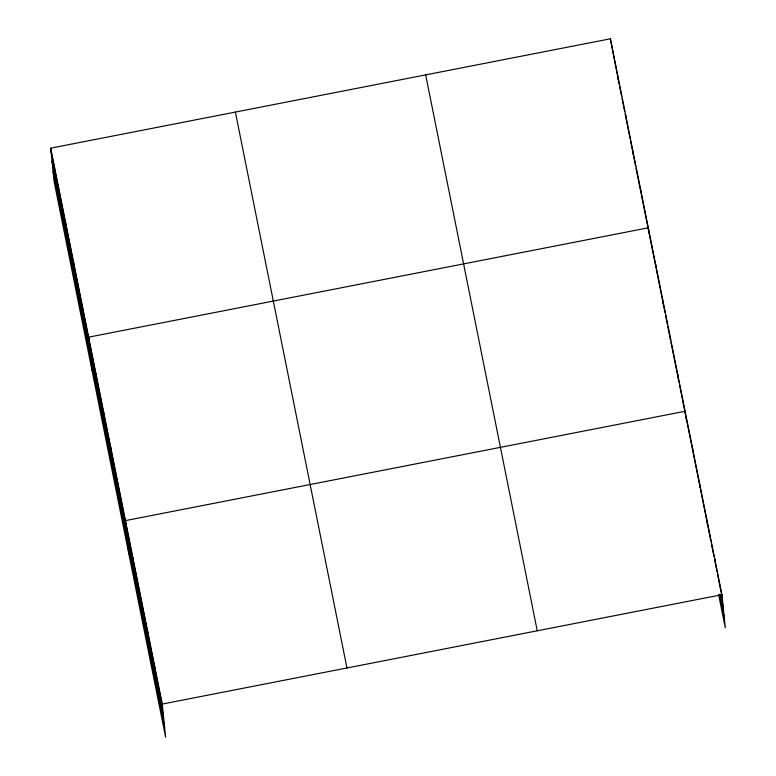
<?xml version="1.0" encoding="UTF-8"?>
<svg xmlns="http://www.w3.org/2000/svg" width="776" height="776" viewBox="0 0 776 776"><rect width="100%" height="100%" fill="white"/><g stroke="black" fill="none" stroke-linecap="round" stroke-linejoin="round"><path stroke-width="1.16" d="M50.702 148.158L162.262 704.065L165.627 737.2L54.068 181.293L50.702 148.158L610.372 38.8L721.932 594.707L725.298 627.842L718.654 594.707M162.262 704.065L721.932 594.707M619.219 84.39L610.372 38.8M619.694 86.757L621.586 96.205M622.061 98.571L624.67 111.56M625.146 113.927L625.621 116.293M625.854 117.467L630.122 138.729M630.597 141.096L633.439 155.268L633.129 152.203M633.682 156.451L635.573 165.899M636.048 168.266L641.024 193.079L640.714 190.004M641.267 194.252L655.982 267.565L655.672 264.5M656.215 268.748L665.003 312.544M665.478 314.91L667.379 324.378M667.855 326.745L670.464 339.762M670.939 342.129L679.019 382.374M679.495 384.741L685.431 414.326L685.121 411.261L125.45 520.618L128.816 553.754M685.674 415.509L700.156 487.706L699.845 484.641M700.398 488.89L710.845 540.969M711.32 543.336L713.93 556.353M714.405 558.72L714.88 561.087L714.57 558.022M715.123 562.27L717.024 571.737M717.499 574.104L722.252 597.772M720.642 594.678L723.251 607.695M719.546 594.251L724.289 617.919M425.675 74.884L537.244 630.801M235.39 112.074L346.959 667.981M51.012 151.223L162.572 707.13M52.021 161.146L163.581 717.053M53.059 171.37L164.619 727.277M707.208 521.327L707.518 524.392M692.483 447.946L692.793 451.011M685.635 416.314L685.838 418.293M677.758 374.565L678.069 377.64M670.396 337.88L670.6 339.927M663.034 301.185L663.344 304.26M648.814 232.858L648.299 227.804L88.629 337.162L91.995 370.298M625.543 114.402L625.747 116.448M617.958 76.601L618.268 79.666M154.899 667.379L155.21 670.445M147.537 630.684L147.847 633.75M140.175 593.999L140.485 597.064M132.812 557.304L133.123 560.369M118.088 483.923L118.398 486.988M110.716 447.238L111.036 450.303M103.353 410.543L103.664 413.618M95.991 373.857L96.302 376.923M81.043 299.361L81.354 302.427M73.458 261.56L73.768 264.626M65.873 223.76L66.183 226.825M58.287 185.959L58.598 189.024"/></g></svg>
